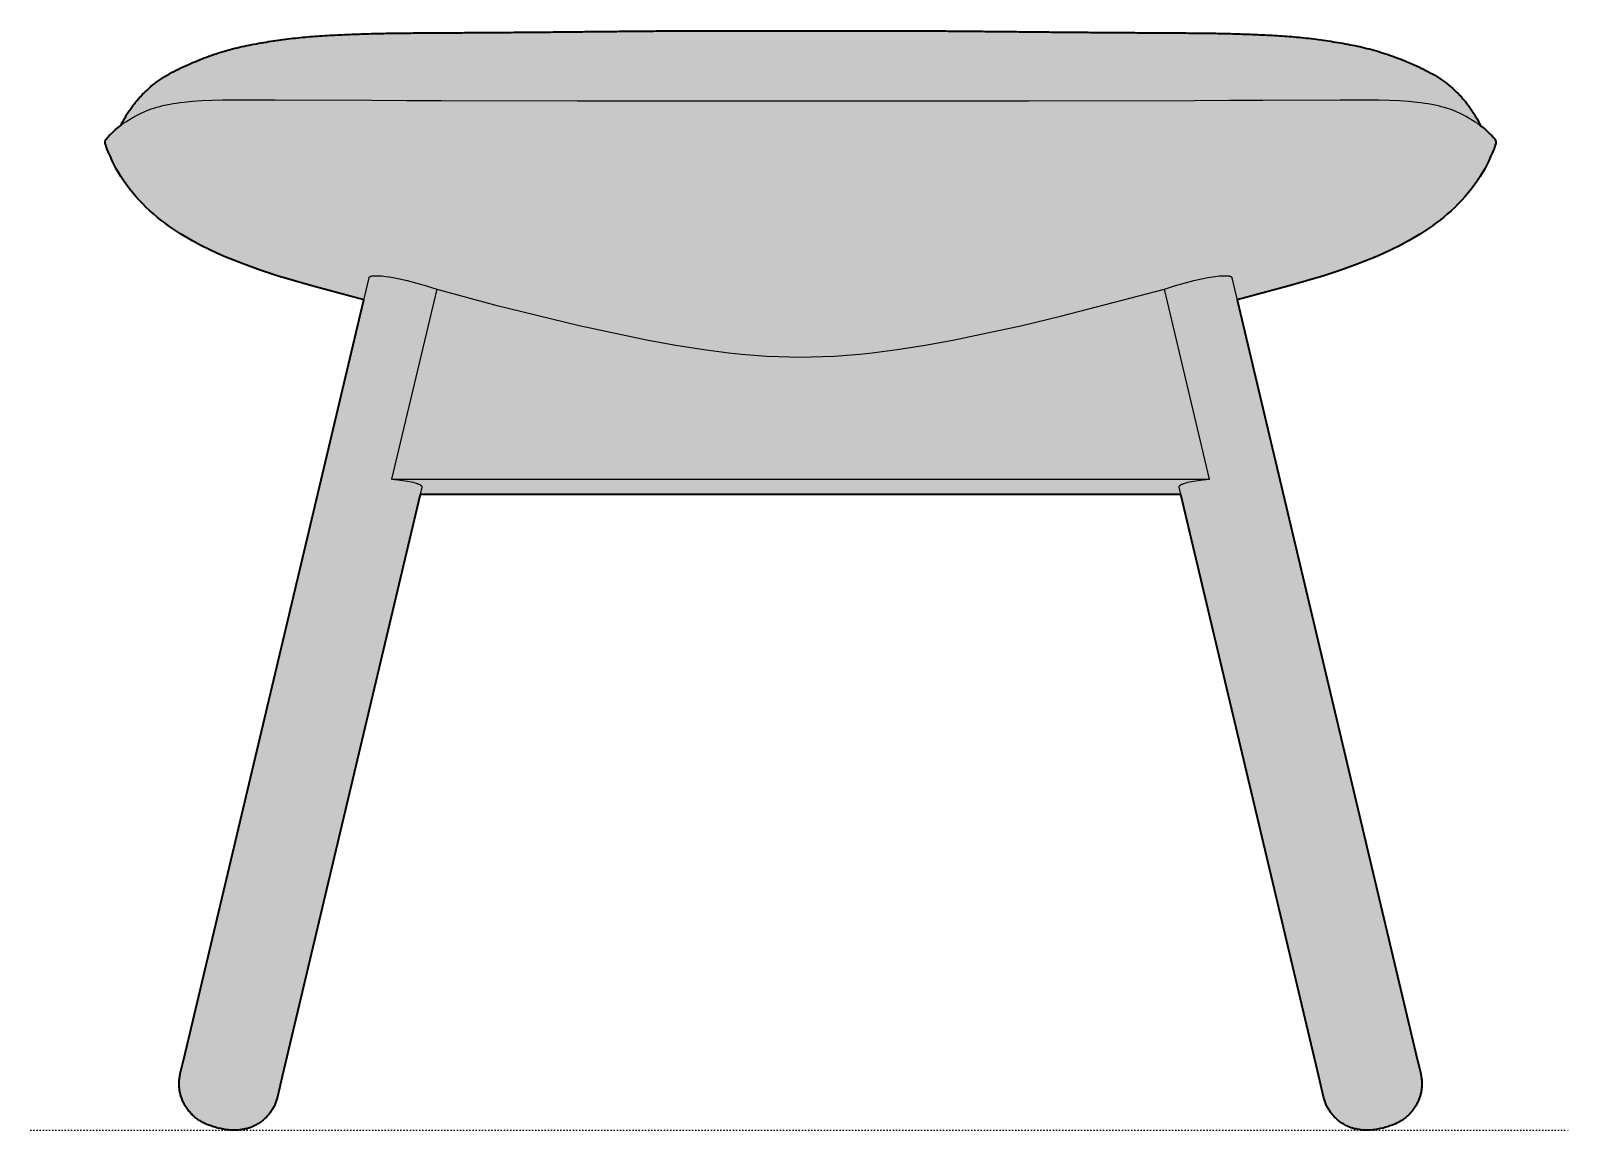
# Model space of a CAD drawing. Header units: millimetres. Extents: x 0 to 1376, y -740 to 386.
# Drawn here: x 836 to 1376, y 0 to 386 of the extents above; entities that cross this region are included whole.
import ezdxf

# ---------------------------------------------------------------- set-up
doc = ezdxf.new("R2010")
doc.units = ezdxf.units.MM
doc.linetypes.add('Dots', pattern=[1, 0, -1])
doc.layers.add('Blocks', color=7, linetype='Continuous')
doc.layers.add('Blocks$Fill', color=7, linetype='Continuous', true_color=0xffffff)
for name, color, linetype, lineweight, true_color in [('Blocks$Inner', 7, 'Continuous', 25, 0x007f00), ('Blocks$Outline', 7, 'Continuous', 35, 0xff3f3f), ('Groud', 7, 'Dots', 25, 0x243775)]:
    doc.layers.add(name, color=color, linetype=linetype, lineweight=lineweight, true_color=true_color)

# ---------------------------------------------------------------- blocks, each defined once
blk = doc.blocks.new('Uchiwa Ottomann Side')
at = {"layer": 'Blocks$Fill'}
blk.add_hatch(color=256, dxfattribs=at).paths.add_polyline_path([(116.8, 291.33), (86.43, 299.76), (80.4, 301.75), (74.42, 303.91), (71.42, 305.07), (68.45, 306.3), (65.51, 307.59), (62.59, 308.94), (59.65, 310.41), (56.76, 311.96), (53.92, 313.6), (52.52, 314.46), (51.13, 315.35), (49.72, 316.29), (48.33, 317.26), (46.96, 318.26), (45.61, 319.29), (44.29, 320.35), (43, 321.45), (41.73, 322.57), (40.49, 323.73), (39.24, 324.97), (38.02, 326.25), (36.84, 327.56), (35.7, 328.9), (34.61, 330.28), (33.55, 331.69), (32.54, 333.14), (31.58, 334.61), (30.76, 335.95), (29.99, 337.31), (29.25, 338.7), (28.55, 340.1), (27.9, 341.53), (27.28, 342.97), (26.7, 344.43), (26.16, 345.9), (26.14, 345.95), (26.13, 346), (26.11, 346.05), (26.1, 346.1), (26.09, 346.15), (26.08, 346.2), (26.07, 346.25), (26.07, 346.3), (26.06, 346.36), (26.06, 346.41), (26.05, 346.46), (26.05, 346.51), (26.05, 346.56), (26.05, 346.62), (26.06, 346.67), (26.06, 346.72), (26.07, 346.77), (26.07, 346.81), (26.08, 346.86), (26.09, 346.9), (26.1, 346.95), (26.11, 346.99), (26.12, 347.03), (26.14, 347.08), (26.15, 347.12), (26.16, 347.16), (26.18, 347.21), (26.2, 347.25), (26.22, 347.29), (26.23, 347.33), (26.25, 347.37), (26.27, 347.41), (26.31, 347.47), (26.34, 347.53), (26.38, 347.59), (26.41, 347.65), (26.45, 347.71), (26.49, 347.76), (26.54, 347.82), (26.76, 348.09), (26.97, 348.32), (27.51, 348.91), (27.94, 349.35), (28.38, 349.78), (29.04, 350.4), (29.73, 351.01), (30.66, 351.79), (31.24, 352.25), (31.57, 352.5), (31.97, 353.29), (32.38, 354.06), (32.81, 354.82), (33.24, 355.57), (33.69, 356.31), (34.15, 357.03), (34.62, 357.75), (35.11, 358.45), (35.61, 359.13), (36.12, 359.81), (36.64, 360.48), (37.18, 361.13), (37.72, 361.77), (38.28, 362.39), (38.86, 363.01), (39.44, 363.61), (40.04, 364.2), (40.65, 364.78), (41.27, 365.35), (41.9, 365.9), (42.55, 366.44), (43.21, 366.97), (43.88, 367.49), (44.56, 368), (45.26, 368.49), (45.97, 368.97), (46.69, 369.44), (47.42, 369.9), (48.17, 370.34), (48.93, 370.77), (49.7, 371.19), (50.48, 371.6), (53.65, 373.15), (56.86, 374.58), (60.09, 375.89), (63.35, 377.09), (65, 377.64), (66.65, 378.16), (68.3, 378.66), (69.97, 379.12), (71.64, 379.56), (73.32, 379.96), (75.01, 380.34), (76.71, 380.68), (80.11, 381.32), (83.52, 381.89), (86.93, 382.41), (90.36, 382.86), (93.79, 383.25), (97.22, 383.58), (100.67, 383.86), (104.12, 384.07), (117.95, 384.64), (131.78, 384.89), (159.43, 385.07), (187.09, 385.3), (214.75, 385.57), (242.41, 385.68), (270.07, 385.66), (297.73, 385.68), (325.39, 385.57), (353.05, 385.3), (380.71, 385.07), (408.37, 384.89), (422.2, 384.64), (436.03, 384.06), (439.48, 383.85), (442.92, 383.57), (446.36, 383.24), (449.79, 382.84), (453.21, 382.39), (456.63, 381.87), (460.04, 381.29), (463.44, 380.66), (465.13, 380.31), (466.82, 379.93), (468.5, 379.52), (470.17, 379.09), (471.84, 378.62), (473.49, 378.13), (475.14, 377.6), (476.79, 377.05), (480.05, 375.85), (483.28, 374.53), (486.49, 373.1), (489.66, 371.54), (490.44, 371.13), (491.21, 370.71), (491.97, 370.28), (492.72, 369.83), (493.45, 369.37), (494.17, 368.9), (494.88, 368.42), (495.57, 367.93), (496.25, 367.42), (496.92, 366.9), (497.58, 366.37), (498.22, 365.83), (498.85, 365.27), (499.47, 364.7), (500.08, 364.12), (500.67, 363.53), (501.25, 362.92), (501.82, 362.3), (502.38, 361.68), (502.92, 361.03), (503.45, 360.38), (503.97, 359.71), (504.47, 359.03), (504.97, 358.34), (505.45, 357.64), (505.91, 356.92), (506.37, 356.2), (506.81, 355.46), (507.24, 354.71), (507.65, 353.94), (508.06, 353.16), (508.45, 352.38), (509.2, 351.79), (510.13, 351.01), (510.82, 350.4), (511.48, 349.78), (511.92, 349.35), (512.35, 348.91), (512.89, 348.32), (513.1, 348.09), (513.28, 347.87), (513.32, 347.82), (513.37, 347.76), (513.41, 347.71), (513.45, 347.65), (513.48, 347.59), (513.52, 347.53), (513.55, 347.47), (513.59, 347.41), (513.61, 347.37), (513.63, 347.33), (513.64, 347.29), (513.66, 347.25), (513.68, 347.21), (513.69, 347.16), (513.71, 347.12), (513.72, 347.08), (513.74, 347.03), (513.75, 346.99), (513.76, 346.95), (513.77, 346.9), (513.78, 346.86), (513.79, 346.81), (513.79, 346.77), (513.8, 346.72), (513.8, 346.67), (513.81, 346.62), (513.81, 346.56), (513.81, 346.51), (513.81, 346.46), (513.8, 346.41), (513.8, 346.36), (513.79, 346.3), (513.79, 346.25), (513.78, 346.2), (513.77, 346.15), (513.76, 346.1), (513.74, 346.05), (513.73, 346), (513.72, 345.95), (513.7, 345.9), (513.16, 344.43), (512.58, 342.97), (511.96, 341.53), (511.31, 340.1), (510.61, 338.7), (509.87, 337.31), (509.1, 335.95), (508.28, 334.61), (507.32, 333.14), (506.31, 331.69), (505.25, 330.28), (504.16, 328.9), (503.02, 327.56), (501.84, 326.25), (500.62, 324.97), (499.37, 323.73), (498.13, 322.57), (496.86, 321.45), (495.57, 320.35), (494.25, 319.29), (492.9, 318.26), (491.53, 317.26), (490.14, 316.29), (488.73, 315.35), (487.34, 314.46), (485.94, 313.6), (483.1, 311.96), (480.21, 310.41), (477.27, 308.94), (474.35, 307.59), (471.41, 306.3), (468.44, 305.07), (465.44, 303.91), (459.46, 301.75), (453.43, 299.76), (441.31, 296.18), (423.06, 291.33), (487.5, 19.38), (487.57, 19.03), (487.63, 18.67), (487.68, 18.32), (487.73, 17.96), (487.77, 17.6), (487.79, 17.24), (487.81, 16.88), (487.82, 16.52), (487.83, 16.16), (487.82, 15.8), (487.8, 15.44), (487.78, 15.08), (487.75, 14.72), (487.71, 14.36), (487.66, 14.01), (487.6, 13.68), (487.54, 13.35), (487.48, 13.03), (487.4, 12.7), (487.32, 12.38), (487.23, 12.06), (487.13, 11.74), (487.03, 11.42), (486.92, 11.11), (486.8, 10.79), (486.68, 10.48), (486.55, 10.18), (486.41, 9.87), (486.26, 9.57), (486.11, 9.28), (485.96, 8.98), (485.72, 8.56), (485.47, 8.15), (485.24, 7.81), (485.01, 7.48), (484.77, 7.15), (484.52, 6.83), (484.26, 6.51), (483.99, 6.2), (483.72, 5.9), (483.44, 5.61), (483.13, 5.31), (482.82, 5.02), (482.5, 4.73), (482.17, 4.46), (481.83, 4.2), (481.49, 3.94), (481.14, 3.7), (480.79, 3.46), (480.49, 3.27), (480.18, 3.09), (479.87, 2.91), (479.55, 2.74), (479.26, 2.59), (478.98, 2.44), (478.39, 2.17), (477.75, 1.9), (477.1, 1.65), (476.63, 1.48), (476.16, 1.32), (475.68, 1.17), (475.2, 1.03), (474.23, 0.77), (473.24, 0.55), (472.73, 0.44), (472.21, 0.35), (471.7, 0.26), (471.18, 0.19), (470.58, 0.12), (469.98, 0.06), (469.37, 0.02), (468.77, 0), (468.22, 0), (467.68, 0.01), (467.13, 0.05), (466.59, 0.1), (466.19, 0.14), (465.8, 0.2), (465.42, 0.27), (465.03, 0.35), (464.64, 0.43), (464.26, 0.53), (463.88, 0.63), (463.5, 0.75), (463.09, 0.89), (462.67, 1.04), (462.27, 1.2), (461.86, 1.38), (461.46, 1.56), (461.07, 1.76), (460.69, 1.97), (460.31, 2.19), (459.97, 2.4), (459.64, 2.61), (459.32, 2.83), (459, 3.07), (458.69, 3.31), (458.38, 3.55), (458.08, 3.81), (457.79, 4.08), (457.5, 4.35), (457.22, 4.63), (456.95, 4.92), (456.69, 5.21), (456.43, 5.51), (456.19, 5.81), (455.95, 6.13), (455.72, 6.44), (455.51, 6.74), (455.32, 7.04), (455.13, 7.34), (454.95, 7.65), (454.77, 7.97), (454.6, 8.29), (454.44, 8.61), (454.29, 8.94), (454.15, 9.27), (454.01, 9.6), (453.88, 9.94), (453.76, 10.28), (453.65, 10.62), (453.54, 10.97), (453.45, 11.31), (453.36, 11.66), (403.27, 223.03), (136.59, 223.03), (86.41, 11.31), (86.31, 10.97), (86.21, 10.62), (86.1, 10.28), (85.98, 9.94), (85.85, 9.6), (85.71, 9.27), (85.57, 8.94), (85.42, 8.61), (85.26, 8.29), (85.09, 7.97), (84.91, 7.65), (84.73, 7.34), (84.54, 7.04), (84.34, 6.74), (84.14, 6.44), (83.91, 6.13), (83.67, 5.81), (83.43, 5.51), (83.17, 5.21), (82.91, 4.92), (82.63, 4.63), (82.36, 4.35), (82.07, 4.08), (81.78, 3.81), (81.48, 3.55), (81.17, 3.31), (80.86, 3.07), (80.54, 2.83), (80.22, 2.61), (79.89, 2.4), (79.55, 2.19), (79.17, 1.97), (78.79, 1.76), (78.39, 1.56), (78, 1.38), (77.59, 1.2), (77.18, 1.04), (76.77, 0.89), (76.36, 0.75), (75.98, 0.63), (75.6, 0.53), (75.22, 0.43), (74.83, 0.35), (74.44, 0.27), (74.06, 0.2), (73.67, 0.14), (73.27, 0.1), (72.73, 0.05), (72.18, 0.01), (71.63, 0), (71.09, 0), (70.48, 0.02), (69.88, 0.06), (69.28, 0.12), (68.68, 0.19), (68.16, 0.26), (67.65, 0.35), (67.13, 0.44), (66.62, 0.55), (65.63, 0.77), (64.65, 1.03), (64.18, 1.17), (63.7, 1.32), (63.23, 1.48), (62.76, 1.65), (62.11, 1.9), (61.47, 2.17), (60.88, 2.44), (60.59, 2.59), (60.31, 2.74), (59.99, 2.91), (59.68, 3.09), (59.37, 3.27), (59.07, 3.46), (58.71, 3.7), (58.37, 3.94), (58.03, 4.2), (57.69, 4.46), (57.36, 4.73), (57.04, 5.02), (56.73, 5.31), (56.42, 5.61), (56.14, 5.9), (55.87, 6.2), (55.6, 6.51), (55.34, 6.83), (55.09, 7.15), (54.85, 7.48), (54.62, 7.81), (54.39, 8.15), (54.14, 8.56), (53.9, 8.98), (53.75, 9.28), (53.6, 9.57), (53.45, 9.87), (53.31, 10.18), (53.18, 10.48), (53.06, 10.79), (52.94, 11.11), (52.83, 11.42), (52.73, 11.74), (52.63, 12.06), (52.54, 12.38), (52.46, 12.7), (52.38, 13.03), (52.32, 13.35), (52.25, 13.68), (52.2, 14.01), (52.15, 14.36), (52.11, 14.72), (52.08, 15.08), (52.06, 15.44), (52.04, 15.8), (52.03, 16.16), (52.04, 16.52), (52.05, 16.88), (52.07, 17.24), (52.09, 17.6), (52.13, 17.96), (52.18, 18.32), (52.23, 18.67), (52.29, 19.03), (52.36, 19.38), (52.44, 19.73)], flags=0)
at = {"layer": 'Blocks$Inner'}
for points in [[(116.8, 291.33), (98.55, 296.18), (86.43, 299.76), (80.4, 301.75), (74.42, 303.91), (71.42, 305.07), (68.45, 306.3), (65.51, 307.59), (62.59, 308.94), (59.65, 310.41), (56.76, 311.96), (53.92, 313.6), (52.52, 314.46), (51.13, 315.35), (49.72, 316.29), (48.33, 317.26), (46.96, 318.26), (45.61, 319.29), (44.29, 320.35), (43, 321.45), (41.73, 322.57), (40.49, 323.73), (39.24, 324.97), (38.02, 326.25), (36.84, 327.56), (35.7, 328.9), (34.61, 330.28), (33.55, 331.69), (32.54, 333.14), (31.58, 334.61), (30.76, 335.95), (29.99, 337.31), (29.25, 338.7), (28.55, 340.1), (27.9, 341.53), (27.28, 342.97), (26.7, 344.43), (26.16, 345.9), (26.14, 345.95), (26.13, 346), (26.11, 346.05), (26.1, 346.1), (26.09, 346.15), (26.08, 346.2), (26.07, 346.25), (26.07, 346.3), (26.06, 346.36), (26.06, 346.41), (26.05, 346.46), (26.05, 346.51), (26.05, 346.56), (26.05, 346.62), (26.06, 346.67), (26.06, 346.72), (26.07, 346.77), (26.07, 346.81), (26.08, 346.86), (26.09, 346.9), (26.1, 346.95), (26.11, 346.99), (26.12, 347.03), (26.14, 347.08), (26.15, 347.12), (26.16, 347.16), (26.18, 347.21), (26.2, 347.25), (26.22, 347.29), (26.23, 347.33), (26.25, 347.37), (26.27, 347.41), (26.31, 347.47), (26.34, 347.53), (26.38, 347.59), (26.41, 347.65), (26.45, 347.71), (26.49, 347.76), (26.54, 347.82), (26.76, 348.09), (26.97, 348.32), (27.51, 348.91), (27.94, 349.35), (28.38, 349.78), (29.04, 350.4), (29.73, 351.01), (30.66, 351.79), (31.24, 352.25), (31.83, 352.69), (32.56, 353.22), (33.3, 353.73), (34.22, 354.34), (35.16, 354.91), (36.33, 355.58), (37.52, 356.21), (38.22, 356.56), (38.92, 356.89), (39.71, 357.24), (40.5, 357.58), (41.35, 357.91), (42.26, 358.25), (43.2, 358.57), (44.19, 358.87), (45.22, 359.16), (46.28, 359.43), (47.42, 359.69), (48.82, 359.97), (49.92, 360.16), (51.02, 360.34), (52.37, 360.52), (53.72, 360.69), (56.67, 360.97), (59.9, 361.19), (63.43, 361.34), (67.27, 361.42), (71.43, 361.46), (75.9, 361.46), (80.64, 361.44), (85.64, 361.41), (119.63, 361.3), (131.71, 361.27), (143.9, 361.24), (191.57, 361.15), (193.11, 361.15), (202.7, 361.14), (250.71, 361.13), (269.92, 361.14), (289.14, 361.13), (308.36, 361.13), (346.75, 361.15), (348.29, 361.15), (349.83, 361.15), (408.15, 361.27), (420.23, 361.3), (432.08, 361.33), (459.22, 361.44), (463.96, 361.46), (468.43, 361.46), (472.59, 361.42), (476.43, 361.34), (479.96, 361.19), (483.19, 360.97), (486.14, 360.69), (487.49, 360.52), (488.84, 360.34), (489.94, 360.16), (491.31, 359.92), (492.44, 359.69), (493.58, 359.43), (494.64, 359.16), (495.67, 358.87), (496.65, 358.57), (497.6, 358.25), (498.51, 357.91), (499.36, 357.58), (500.15, 357.24), (500.94, 356.89), (501.64, 356.56), (502.34, 356.21), (503.53, 355.58), (504.7, 354.91), (505.64, 354.34), (506.56, 353.73), (507.3, 353.22), (508.03, 352.69), (508.62, 352.25), (509.2, 351.79), (510.13, 351.01), (510.82, 350.4), (511.48, 349.78), (511.92, 349.35), (512.35, 348.91), (512.89, 348.32), (513.1, 348.09), (513.28, 347.87), (513.32, 347.82), (513.37, 347.76), (513.41, 347.71), (513.45, 347.65), (513.48, 347.59), (513.52, 347.53), (513.55, 347.47), (513.59, 347.41), (513.61, 347.37), (513.63, 347.33), (513.64, 347.29), (513.66, 347.25), (513.68, 347.21), (513.69, 347.16), (513.71, 347.12), (513.72, 347.08), (513.74, 347.03), (513.75, 346.99), (513.76, 346.95), (513.77, 346.9), (513.78, 346.86), (513.79, 346.81), (513.79, 346.77), (513.8, 346.72), (513.8, 346.67), (513.81, 346.62), (513.81, 346.56), (513.81, 346.51), (513.81, 346.46), (513.8, 346.41), (513.8, 346.36), (513.79, 346.3), (513.79, 346.25), (513.78, 346.2), (513.77, 346.15), (513.76, 346.1), (513.74, 346.05), (513.73, 346), (513.72, 345.95), (513.7, 345.9), (513.16, 344.43), (512.58, 342.97), (511.96, 341.53), (511.31, 340.1), (510.61, 338.7), (509.87, 337.31), (509.1, 335.95), (508.28, 334.61), (507.32, 333.14), (506.31, 331.69), (505.25, 330.28), (504.16, 328.9), (503.02, 327.56), (501.84, 326.25), (500.62, 324.97), (499.37, 323.73), (498.13, 322.57), (496.86, 321.45), (495.57, 320.35), (494.25, 319.29), (492.9, 318.26), (491.53, 317.26), (490.14, 316.29), (488.73, 315.35), (487.34, 314.46), (485.94, 313.6), (483.1, 311.96), (480.21, 310.41), (477.27, 308.94), (474.35, 307.59), (471.41, 306.3), (468.44, 305.07), (465.44, 303.91), (459.46, 301.75), (453.43, 299.76), (441.31, 296.18), (423.06, 291.33)], [(126.55, 228.35), (128.86, 228.15), (130.51, 227.96), (132.1, 227.69), (132.82, 227.56), (133.48, 227.42), (134.08, 227.28), (134.64, 227.13), (135.14, 226.99), (135.36, 226.91), (135.58, 226.84), (135.78, 226.77), (135.97, 226.69), (136.15, 226.62), (136.23, 226.58), (136.31, 226.54), (136.38, 226.5), (136.46, 226.46), (136.52, 226.42), (136.59, 226.39), (136.65, 226.35), (136.71, 226.31), (136.77, 226.27), (136.82, 226.23), (136.84, 226.21), (136.87, 226.19), (136.89, 226.17), (136.91, 226.15), (136.93, 226.13), (136.95, 226.11), (136.97, 226.09), (136.99, 226.07), (137.01, 226.05), (137.03, 226.03), (137.04, 226.01), (137.06, 225.99), (137.07, 225.97), (137.09, 225.95), (137.1, 225.93), (137.11, 225.91), (137.12, 225.89), (137.13, 225.87), (137.14, 225.85), (137.15, 225.84), (137.15, 225.83), (137.16, 225.82), (137.16, 225.81), (137.16, 225.8), (137.17, 225.79), (137.17, 225.78), (137.17, 225.77), (137.18, 225.76), (137.18, 225.75), (137.18, 225.74), (137.18, 225.73), (137.19, 225.72), (137.19, 225.71), (137.19, 225.7), (137.19, 225.69), (137.19, 225.68), (137.19, 225.67), (137.19, 225.66), (137.19, 225.65), (137.19, 225.64), (137.19, 225.63), (137.19, 225.62), (137.19, 225.61), (137.19, 225.6), (137.19, 225.59), (88.19, 18.8), (86.5, 11.66), (86.41, 11.31), (86.31, 10.97), (86.21, 10.62), (86.1, 10.28), (85.98, 9.94), (85.85, 9.6), (85.71, 9.27), (85.57, 8.94), (85.42, 8.61), (85.26, 8.29), (85.09, 7.97), (84.91, 7.65), (84.73, 7.34), (84.54, 7.04), (84.34, 6.74), (84.14, 6.44), (83.91, 6.13), (83.67, 5.81), (83.43, 5.51), (83.17, 5.21), (82.91, 4.92), (82.63, 4.63), (82.36, 4.35), (82.07, 4.08), (81.78, 3.81), (81.48, 3.55), (81.17, 3.31), (80.86, 3.07), (80.54, 2.83), (80.22, 2.61), (79.89, 2.4), (79.55, 2.19), (79.17, 1.97), (78.79, 1.76), (78.39, 1.56), (78, 1.38), (77.59, 1.2), (77.18, 1.04), (76.77, 0.89), (76.36, 0.75), (75.98, 0.63), (75.6, 0.53), (75.22, 0.43), (74.83, 0.35), (74.44, 0.27), (74.06, 0.2), (73.67, 0.14), (73.27, 0.1), (72.73, 0.05), (72.18, 0.01), (71.63, 0), (71.09, 0), (70.48, 0.02), (69.88, 0.06), (69.28, 0.12), (68.68, 0.19), (68.16, 0.26), (67.65, 0.35), (67.13, 0.44), (66.62, 0.55), (65.63, 0.77), (64.65, 1.03), (64.18, 1.17), (63.7, 1.32), (63.23, 1.48), (62.76, 1.65), (62.11, 1.9), (61.47, 2.17), (60.88, 2.44), (60.59, 2.59), (60.31, 2.74), (59.99, 2.91), (59.68, 3.09), (59.37, 3.27), (59.07, 3.46), (58.71, 3.7), (58.37, 3.94), (58.03, 4.2), (57.69, 4.46), (57.36, 4.73), (57.04, 5.02), (56.73, 5.31), (56.42, 5.61), (56.14, 5.9), (55.87, 6.2), (55.6, 6.51), (55.34, 6.83), (55.09, 7.15), (54.85, 7.48), (54.62, 7.81), (54.39, 8.15), (54.14, 8.56), (53.9, 8.98), (53.75, 9.28), (53.6, 9.57), (53.45, 9.87), (53.31, 10.18), (53.18, 10.48), (53.06, 10.79), (52.94, 11.11), (52.83, 11.42), (52.73, 11.74), (52.63, 12.06), (52.54, 12.38), (52.46, 12.7), (52.38, 13.03), (52.32, 13.35), (52.25, 13.68), (52.2, 14.01), (52.15, 14.36), (52.11, 14.72), (52.08, 15.08), (52.06, 15.44), (52.04, 15.8), (52.03, 16.16), (52.04, 16.52), (52.05, 16.88), (52.07, 17.24), (52.09, 17.6), (52.13, 17.96), (52.18, 18.32), (52.23, 18.67), (52.29, 19.03), (52.36, 19.38), (52.44, 19.73), (54.14, 26.87), (118.63, 299.07), (118.64, 299.08), (118.64, 299.09), (118.64, 299.1), (118.65, 299.11), (118.65, 299.13), (118.66, 299.14), (118.66, 299.15), (118.67, 299.16), (118.67, 299.17), (118.68, 299.18), (118.69, 299.19), (118.69, 299.2), (118.7, 299.21), (118.71, 299.23), (118.72, 299.24), (118.72, 299.25), (118.73, 299.26), (118.74, 299.27), (118.75, 299.28), (118.76, 299.29), (118.77, 299.3), (118.78, 299.31), (118.79, 299.32), (118.8, 299.33), (118.81, 299.34), (118.83, 299.35), (118.84, 299.36), (118.85, 299.37), (118.86, 299.38), (118.88, 299.38), (118.9, 299.4), (118.93, 299.42), (118.96, 299.44), (118.99, 299.45), (119.03, 299.47), (119.06, 299.49), (119.1, 299.5), (119.13, 299.52), (119.17, 299.53), (119.21, 299.55), (119.25, 299.56), (119.29, 299.57), (119.34, 299.59), (119.43, 299.61), (119.52, 299.64), (119.63, 299.66), (119.74, 299.68), (119.85, 299.7), (119.97, 299.71), (120.1, 299.73), (120.23, 299.74), (120.51, 299.76), (120.8, 299.77), (121.12, 299.77), (121.46, 299.77), (121.82, 299.76), (122.35, 299.73), (123.03, 299.68), (123.76, 299.61), (124.54, 299.52), (125.66, 299.36), (127.13, 299.12), (128.68, 298.82), (130.31, 298.48), (132, 298.09), (135.42, 297.2), (138.81, 296.18), (140.58, 295.6), (142.34, 294.99), (162.66, 289.57), (192.25, 282.34), (216.46, 277.15), (226.22, 275.36), (236.01, 273.82), (244.82, 272.69), (249.24, 272.24), (253.67, 271.86), (257.96, 271.58), (262.26, 271.38), (266.1, 271.28), (269.93, 271.24), (273.76, 271.28), (277.6, 271.38), (281.9, 271.58), (286.19, 271.86), (290.62, 272.24), (295.04, 272.69), (303.85, 273.82), (313.64, 275.36), (323.4, 277.15), (347.61, 282.34), (361.58, 285.65), (397.52, 294.99)], [(142.34, 294.99), (126.55, 228.35), (413.31, 228.35), (397.52, 294.99), (399.28, 295.6), (401.05, 296.18), (404.44, 297.2), (407.86, 298.09), (409.55, 298.48), (411.18, 298.82), (412.73, 299.12), (414.5, 299.41), (415.32, 299.52), (416.1, 299.61), (416.83, 299.68), (417.51, 299.73), (418.04, 299.76), (418.4, 299.77), (418.74, 299.77), (419.06, 299.77), (419.35, 299.76), (419.63, 299.74), (419.76, 299.73), (419.89, 299.71), (420.01, 299.69), (420.12, 299.68), (420.23, 299.66), (420.33, 299.64), (420.43, 299.61), (420.52, 299.59), (420.57, 299.57), (420.61, 299.56), (420.65, 299.55), (420.69, 299.53), (420.73, 299.52), (420.76, 299.5), (420.8, 299.49), (420.83, 299.47), (420.87, 299.45), (420.9, 299.44), (420.93, 299.42), (420.96, 299.4), (420.98, 299.38), (421, 299.38), (421.01, 299.37), (421.02, 299.36), (421.03, 299.35), (421.05, 299.34), (421.06, 299.33), (421.07, 299.32), (421.08, 299.31), (421.09, 299.3), (421.1, 299.29), (421.11, 299.28), (421.12, 299.27), (421.13, 299.26), (421.14, 299.25), (421.14, 299.24), (421.15, 299.23), (421.16, 299.21), (421.17, 299.2), (421.17, 299.19), (421.18, 299.18), (421.19, 299.17), (421.19, 299.16), (421.2, 299.15), (421.2, 299.14), (421.21, 299.13), (421.21, 299.11), (421.22, 299.1), (421.22, 299.09), (421.22, 299.08), (421.23, 299.07), (485.72, 26.87), (487.42, 19.73), (487.5, 19.38), (487.57, 19.03), (487.63, 18.67), (487.68, 18.32), (487.73, 17.96), (487.77, 17.6), (487.79, 17.24), (487.81, 16.88), (487.82, 16.52), (487.83, 16.16), (487.82, 15.8), (487.8, 15.44), (487.78, 15.08), (487.75, 14.72), (487.71, 14.36), (487.66, 14.01), (487.6, 13.68), (487.54, 13.35), (487.48, 13.03), (487.4, 12.7), (487.32, 12.38), (487.23, 12.06), (487.13, 11.74), (487.03, 11.42), (486.92, 11.11), (486.8, 10.79), (486.68, 10.48), (486.55, 10.18), (486.41, 9.87), (486.26, 9.57), (486.11, 9.28), (485.96, 8.98), (485.72, 8.56), (485.47, 8.15), (485.24, 7.81), (485.01, 7.48), (484.77, 7.15), (484.52, 6.83), (484.26, 6.51), (483.99, 6.2), (483.72, 5.9), (483.44, 5.61), (483.13, 5.31), (482.82, 5.02), (482.5, 4.73), (482.17, 4.46), (481.83, 4.2), (481.49, 3.94), (481.14, 3.7), (480.79, 3.46), (480.49, 3.27), (480.18, 3.09), (479.87, 2.91), (479.55, 2.74), (479.26, 2.59), (478.98, 2.44), (478.39, 2.17), (477.75, 1.9), (477.1, 1.65), (476.63, 1.48), (476.16, 1.32), (475.68, 1.17), (475.2, 1.03), (474.23, 0.77), (473.24, 0.55), (472.73, 0.44), (472.21, 0.35), (471.7, 0.26), (471.18, 0.19), (470.58, 0.12), (469.98, 0.06), (469.37, 0.02), (468.77, 0), (468.22, 0), (467.68, 0.01), (467.13, 0.05), (466.59, 0.1), (466.19, 0.14), (465.8, 0.2), (465.42, 0.27), (465.03, 0.35), (464.64, 0.43), (464.26, 0.53), (463.88, 0.63), (463.5, 0.75), (463.09, 0.89), (462.67, 1.04), (462.27, 1.2), (461.86, 1.38), (461.46, 1.56), (461.07, 1.76), (460.69, 1.97), (460.31, 2.19), (459.97, 2.4), (459.64, 2.61), (459.32, 2.83), (459, 3.07), (458.69, 3.31), (458.38, 3.55), (458.08, 3.81), (457.79, 4.08), (457.5, 4.35), (457.22, 4.63), (456.95, 4.92), (456.69, 5.21), (456.43, 5.51), (456.19, 5.81), (455.95, 6.13), (455.72, 6.44), (455.51, 6.74), (455.32, 7.04), (455.13, 7.34), (454.95, 7.65), (454.77, 7.97), (454.6, 8.29), (454.44, 8.61), (454.29, 8.94), (454.15, 9.27), (454.01, 9.6), (453.88, 9.94), (453.76, 10.28), (453.65, 10.62), (453.54, 10.97), (453.45, 11.31), (453.36, 11.66), (451.67, 18.8), (402.67, 225.59), (402.67, 225.6), (402.67, 225.61), (402.67, 225.62), (402.67, 225.63), (402.67, 225.64), (402.67, 225.65), (402.67, 225.66), (402.67, 225.67), (402.67, 225.68), (402.67, 225.69), (402.67, 225.7), (402.67, 225.71), (402.67, 225.72), (402.68, 225.73), (402.68, 225.74), (402.68, 225.75), (402.68, 225.76), (402.69, 225.77), (402.69, 225.78), (402.69, 225.79), (402.69, 225.8), (402.7, 225.81), (402.7, 225.82), (402.71, 225.83), (402.71, 225.84), (402.72, 225.85), (402.72, 225.87), (402.73, 225.89), (402.75, 225.91), (402.76, 225.93), (402.77, 225.95), (402.78, 225.97), (402.8, 225.99), (402.82, 226.01), (402.83, 226.03), (402.85, 226.05), (402.87, 226.07), (402.89, 226.09), (402.9, 226.11), (402.93, 226.13), (402.95, 226.15), (402.97, 226.17), (402.99, 226.19), (403.02, 226.21), (403.04, 226.23), (403.09, 226.27), (403.15, 226.31), (403.21, 226.35), (403.27, 226.39), (403.33, 226.42), (403.4, 226.46), (403.48, 226.5), (403.55, 226.54), (403.63, 226.58), (403.71, 226.62), (403.89, 226.69), (404.08, 226.77), (404.28, 226.84), (404.49, 226.91), (404.72, 226.99), (405.22, 227.13), (405.78, 227.28), (406.38, 227.42), (407.04, 227.56), (407.76, 227.69), (409.35, 227.96), (411.05, 228.16), (413.31, 228.35)], [(403.27, 223.03), (269.93, 223.03), (249.93, 223.03), (136.59, 223.03)]]:
    blk.add_lwpolyline(points, dxfattribs=at)
blk.add_open_spline([(31.57, 352.5), (37.85, 365.17), (63.11, 378.03), (90.3, 383.34), (117.95, 384.8), (145.6, 384.98), (173.26, 385.16), (200.92, 385.44), (228.58, 385.7), (256.24, 385.66), (283.9, 385.66), (311.56, 385.7), (339.22, 385.44), (366.88, 385.16), (394.54, 384.97), (422.2, 384.8), (449.85, 383.33), (477.03, 377.99), (502.29, 365.1), (508.45, 352.38)], degree=2, dxfattribs=at)
at = {"layer": 'Blocks$Outline'}
for points in [[(116.8, 291.33), (98.55, 296.18), (86.43, 299.76), (80.4, 301.75), (74.42, 303.91), (71.42, 305.07), (68.45, 306.3), (65.51, 307.59), (62.59, 308.94), (59.65, 310.41), (56.76, 311.96), (53.92, 313.6), (52.52, 314.46), (51.13, 315.35), (49.72, 316.29), (48.33, 317.26), (46.96, 318.26), (45.61, 319.29), (44.29, 320.35), (43, 321.45), (41.73, 322.57), (40.49, 323.73), (39.24, 324.97), (38.02, 326.25), (36.84, 327.56), (35.7, 328.9), (34.61, 330.28), (33.55, 331.69), (32.54, 333.14), (31.58, 334.61), (30.76, 335.95), (29.99, 337.31), (29.25, 338.7), (28.55, 340.1), (27.9, 341.53), (27.28, 342.97), (26.7, 344.43), (26.16, 345.9), (26.14, 345.95), (26.13, 346), (26.11, 346.05), (26.1, 346.1), (26.09, 346.15), (26.08, 346.2), (26.07, 346.25), (26.07, 346.3), (26.06, 346.36), (26.06, 346.41), (26.05, 346.46), (26.05, 346.51), (26.05, 346.56), (26.05, 346.62), (26.06, 346.67), (26.06, 346.72), (26.07, 346.77), (26.07, 346.81), (26.08, 346.86), (26.09, 346.9), (26.1, 346.95), (26.11, 346.99), (26.12, 347.03), (26.14, 347.08), (26.15, 347.12), (26.16, 347.16), (26.18, 347.21), (26.2, 347.25), (26.22, 347.29), (26.23, 347.33), (26.25, 347.37), (26.27, 347.41), (26.31, 347.47), (26.34, 347.53), (26.38, 347.59), (26.41, 347.65), (26.45, 347.71), (26.49, 347.76), (26.54, 347.82), (26.76, 348.09), (26.97, 348.32), (27.51, 348.91), (27.94, 349.35), (28.38, 349.78), (29.04, 350.4), (29.73, 351.01), (30.66, 351.79), (31.24, 352.25), (31.57, 352.5)], [(508.45, 352.38), (508.62, 352.25), (509.2, 351.79), (510.13, 351.01), (510.82, 350.4), (511.48, 349.78), (511.92, 349.35), (512.35, 348.91), (512.89, 348.32), (513.1, 348.09), (513.28, 347.87), (513.32, 347.82), (513.37, 347.76), (513.41, 347.71), (513.45, 347.65), (513.48, 347.59), (513.52, 347.53), (513.55, 347.47), (513.59, 347.41), (513.61, 347.37), (513.63, 347.33), (513.64, 347.29), (513.66, 347.25), (513.68, 347.21), (513.69, 347.16), (513.71, 347.12), (513.72, 347.08), (513.74, 347.03), (513.75, 346.99), (513.76, 346.95), (513.77, 346.9), (513.78, 346.86), (513.79, 346.81), (513.79, 346.77), (513.8, 346.72), (513.8, 346.67), (513.81, 346.62), (513.81, 346.56), (513.81, 346.51), (513.81, 346.46), (513.8, 346.41), (513.8, 346.36), (513.79, 346.3), (513.79, 346.25), (513.78, 346.2), (513.77, 346.15), (513.76, 346.1), (513.74, 346.05), (513.73, 346), (513.72, 345.95), (513.7, 345.9), (513.16, 344.43), (512.58, 342.97), (511.96, 341.53), (511.31, 340.1), (510.61, 338.7), (509.87, 337.31), (509.1, 335.95), (508.28, 334.61), (507.32, 333.14), (506.31, 331.69), (505.25, 330.28), (504.16, 328.9), (503.02, 327.56), (501.84, 326.25), (500.62, 324.97), (499.37, 323.73), (498.13, 322.57), (496.86, 321.45), (495.57, 320.35), (494.25, 319.29), (492.9, 318.26), (491.53, 317.26), (490.14, 316.29), (488.73, 315.35), (487.34, 314.46), (485.94, 313.6), (483.1, 311.96), (480.21, 310.41), (477.27, 308.94), (474.35, 307.59), (471.41, 306.3), (468.44, 305.07), (465.44, 303.91), (459.46, 301.75), (453.43, 299.76), (441.31, 296.18), (423.06, 291.33)], [(136.59, 223.03), (88.19, 18.8), (86.5, 11.66), (86.41, 11.31), (86.31, 10.97), (86.21, 10.62), (86.1, 10.28), (85.98, 9.94), (85.85, 9.6), (85.71, 9.27), (85.57, 8.94), (85.42, 8.61), (85.26, 8.29), (85.09, 7.97), (84.91, 7.65), (84.73, 7.34), (84.54, 7.04), (84.34, 6.74), (84.14, 6.44), (83.91, 6.13), (83.67, 5.81), (83.43, 5.51), (83.17, 5.21), (82.91, 4.92), (82.63, 4.63), (82.36, 4.35), (82.07, 4.08), (81.78, 3.81), (81.48, 3.55), (81.17, 3.31), (80.86, 3.07), (80.54, 2.83), (80.22, 2.61), (79.89, 2.4), (79.55, 2.19), (79.17, 1.97), (78.79, 1.76), (78.39, 1.56), (78, 1.38), (77.59, 1.2), (77.18, 1.04), (76.77, 0.89), (76.36, 0.75), (75.98, 0.63), (75.6, 0.53), (75.22, 0.43), (74.83, 0.35), (74.44, 0.27), (74.06, 0.2), (73.67, 0.14), (73.27, 0.1), (72.73, 0.05), (72.18, 0.01), (71.63, 0), (71.09, 0), (70.48, 0.02), (69.88, 0.06), (69.28, 0.12), (68.68, 0.19), (68.16, 0.26), (67.65, 0.35), (67.13, 0.44), (66.62, 0.55), (65.63, 0.77), (64.65, 1.03), (64.18, 1.17), (63.7, 1.32), (63.23, 1.48), (62.76, 1.65), (62.11, 1.9), (61.47, 2.17), (60.88, 2.44), (60.59, 2.59), (60.31, 2.74), (59.99, 2.91), (59.68, 3.09), (59.37, 3.27), (59.07, 3.46), (58.71, 3.7), (58.37, 3.94), (58.03, 4.2), (57.69, 4.46), (57.36, 4.73), (57.04, 5.02), (56.73, 5.31), (56.42, 5.61), (56.14, 5.9), (55.87, 6.2), (55.6, 6.51), (55.34, 6.83), (55.09, 7.15), (54.85, 7.48), (54.62, 7.81), (54.39, 8.15), (54.14, 8.56), (53.9, 8.98), (53.75, 9.28), (53.6, 9.57), (53.45, 9.87), (53.31, 10.18), (53.18, 10.48), (53.06, 10.79), (52.94, 11.11), (52.83, 11.42), (52.73, 11.74), (52.63, 12.06), (52.54, 12.38), (52.46, 12.7), (52.38, 13.03), (52.32, 13.35), (52.25, 13.68), (52.2, 14.01), (52.15, 14.36), (52.11, 14.72), (52.08, 15.08), (52.06, 15.44), (52.04, 15.8), (52.03, 16.16), (52.04, 16.52), (52.05, 16.88), (52.07, 17.24), (52.09, 17.6), (52.13, 17.96), (52.18, 18.32), (52.23, 18.67), (52.29, 19.03), (52.36, 19.38), (52.44, 19.73), (54.14, 26.87), (116.8, 291.33)], [(423.06, 291.33), (485.72, 26.87), (487.42, 19.73), (487.5, 19.38), (487.57, 19.03), (487.63, 18.67), (487.68, 18.32), (487.73, 17.96), (487.77, 17.6), (487.79, 17.24), (487.81, 16.88), (487.82, 16.52), (487.83, 16.16), (487.82, 15.8), (487.8, 15.44), (487.78, 15.08), (487.75, 14.72), (487.71, 14.36), (487.66, 14.01), (487.6, 13.68), (487.54, 13.35), (487.48, 13.03), (487.4, 12.7), (487.32, 12.38), (487.23, 12.06), (487.13, 11.74), (487.03, 11.42), (486.92, 11.11), (486.8, 10.79), (486.68, 10.48), (486.55, 10.18), (486.41, 9.87), (486.26, 9.57), (486.11, 9.28), (485.96, 8.98), (485.72, 8.56), (485.47, 8.15), (485.24, 7.81), (485.01, 7.48), (484.77, 7.15), (484.52, 6.83), (484.26, 6.51), (483.99, 6.2), (483.72, 5.9), (483.44, 5.61), (483.13, 5.31), (482.82, 5.02), (482.5, 4.73), (482.17, 4.46), (481.83, 4.2), (481.49, 3.94), (481.14, 3.7), (480.79, 3.46), (480.49, 3.27), (480.18, 3.09), (479.87, 2.91), (479.55, 2.74), (479.26, 2.59), (478.98, 2.44), (478.39, 2.17), (477.75, 1.9), (477.1, 1.65), (476.63, 1.48), (476.16, 1.32), (475.68, 1.17), (475.2, 1.03), (474.23, 0.77), (473.24, 0.55), (472.73, 0.44), (472.21, 0.35), (471.7, 0.26), (471.18, 0.19), (470.58, 0.12), (469.98, 0.06), (469.37, 0.02), (468.77, 0), (468.22, 0), (467.68, 0.01), (467.13, 0.05), (466.59, 0.1), (466.19, 0.14), (465.8, 0.2), (465.42, 0.27), (465.03, 0.35), (464.64, 0.43), (464.26, 0.53), (463.88, 0.63), (463.5, 0.75), (463.09, 0.89), (462.67, 1.04), (462.27, 1.2), (461.86, 1.38), (461.46, 1.56), (461.07, 1.76), (460.69, 1.97), (460.31, 2.19), (459.97, 2.4), (459.64, 2.61), (459.32, 2.83), (459, 3.07), (458.69, 3.31), (458.38, 3.55), (458.08, 3.81), (457.79, 4.08), (457.5, 4.35), (457.22, 4.63), (456.95, 4.92), (456.69, 5.21), (456.43, 5.51), (456.19, 5.81), (455.95, 6.13), (455.72, 6.44), (455.51, 6.74), (455.32, 7.04), (455.13, 7.34), (454.95, 7.65), (454.77, 7.97), (454.6, 8.29), (454.44, 8.61), (454.29, 8.94), (454.15, 9.27), (454.01, 9.6), (453.88, 9.94), (453.76, 10.28), (453.65, 10.62), (453.54, 10.97), (453.45, 11.31), (453.36, 11.66), (451.67, 18.8), (403.27, 223.03)], [(403.27, 223.03), (269.93, 223.03), (249.93, 223.03), (136.59, 223.03)]]:
    blk.add_lwpolyline(points, dxfattribs=at)
blk.add_open_spline([(31.57, 352.5), (37.85, 365.17), (63.11, 378.03), (90.3, 383.34), (117.95, 384.8), (145.6, 384.98), (173.26, 385.16), (200.92, 385.44), (228.58, 385.7), (256.24, 385.66), (283.9, 385.66), (311.56, 385.7), (339.22, 385.44), (366.88, 385.16), (394.54, 384.97), (422.2, 384.8), (449.85, 383.33), (477.03, 377.99), (502.29, 365.1), (508.45, 352.38)], degree=2, dxfattribs=at)

msp = doc.modelspace()

# ---------------------------------------------------------------- linework, layer by layer
at = {"layer": 'Groud'}
msp.add_lwpolyline([(836.2, 0), (1376.06, 0)], dxfattribs=at)

# ---------------------------------------------------------------- block references
at = {"layer": 'Blocks'}
msp.add_blockref('Uchiwa Ottomann Side', (836.2, 0), dxfattribs=at)

doc.saveas('drawing.dxf')
